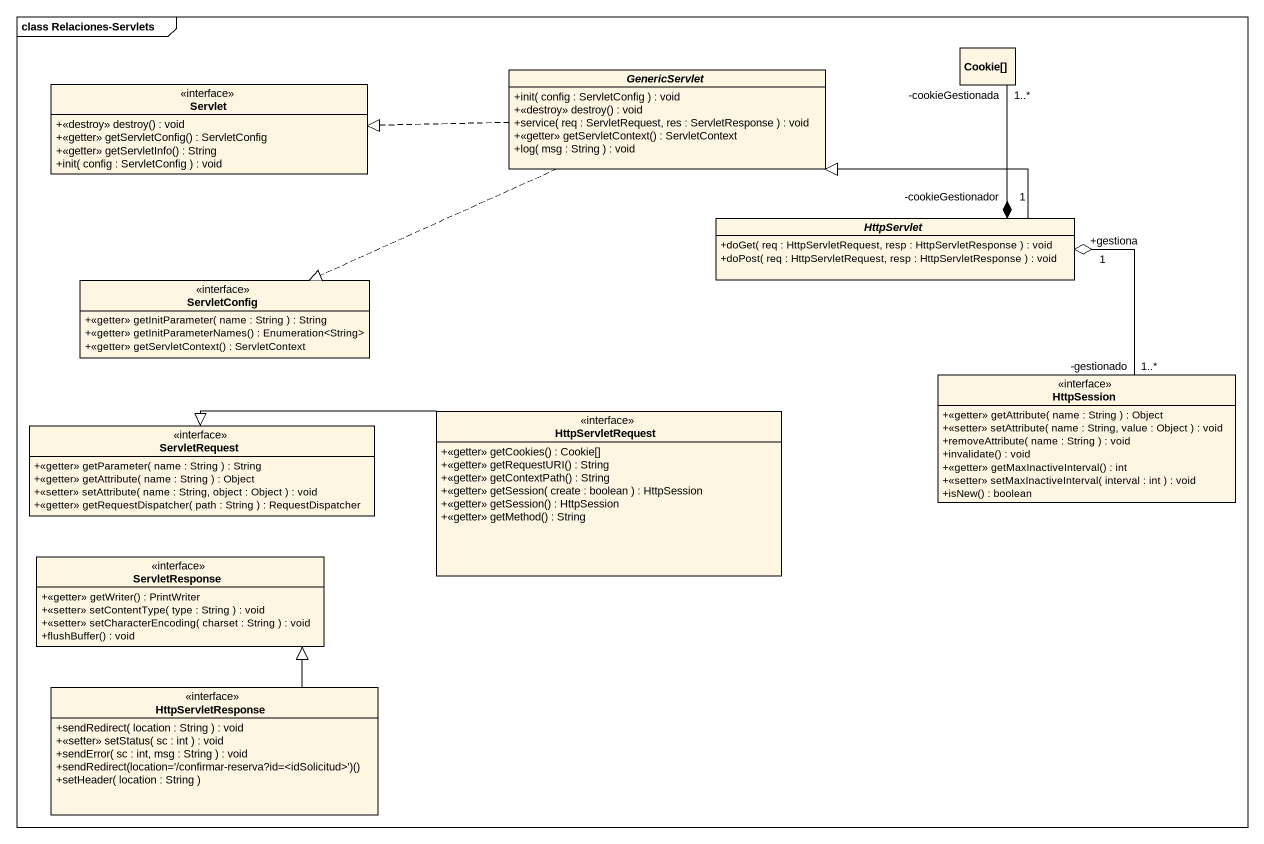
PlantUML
@startuml
mainframe class Relaciones-Servlets
hide circle
hide empty members
skinparam classAttributeIconSize 0
abstract class GenericServlet {
  +init( config : ServletConfig ) : void
  +<<destroy>> destroy() : void
  +service( req : ServletRequest, res : ServletResponse ) : void
  +<<getter>> getServletContext() : ServletContext
  +log( msg : String ) : void
}
class "Cookie[]" as Cookie
interface Servlet {
  +<<destroy>> destroy() : void
  +<<getter>> getServletConfig() : ServletConfig
  +<<getter>> getServletInfo() : String
  +init( config : ServletConfig ) : void
}
abstract class HttpServlet {
  +doGet( req : HttpServletRequest, resp : HttpServletResponse ) : void
  +doPost( req : HttpServletRequest, resp : HttpServletResponse ) : void
}
interface ServletConfig {
  +<<getter>> getInitParameter( name : String ) : String
  +<<getter>> getInitParameterNames() : Enumeration<String>
  +<<getter>> getServletContext() : ServletContext
}
interface HttpSession {
  +<<getter>> getAttribute( name : String ) : Object
  +<<setter>> setAttribute( name : String, value : Object ) : void
  +removeAttribute( name : String ) : void
  +invalidate() : void
  +<<getter>> getMaxInactiveInterval() : int
  +<<setter>> setMaxInactiveInterval( interval : int ) : void
  +isNew() : boolean
}
interface ServletRequest {
  +<<getter>> getParameter( name : String ) : String
  +<<getter>> getAttribute( name : String ) : Object
  +<<setter>> setAttribute( name : String, object : Object ) : void
  +<<getter>> getRequestDispatcher( path : String ) : RequestDispatcher
}
interface HttpServletRequest {
  +<<getter>> getCookies() : Cookie[]
  +<<getter>> getRequestURI() : String
  +<<getter>> getContextPath() : String
  +<<getter>> getSession( create : boolean ) : HttpSession
  +<<getter>> getSession() : HttpSession
  +<<getter>> getMethod() : String
}
interface ServletResponse {
  +<<getter>> getWriter() : PrintWriter
  +<<setter>> setContentType( type : String ) : void
  +<<setter>> setCharacterEncoding( charset : String ) : void
  +flushBuffer() : void
}
interface HttpServletResponse {
  +sendRedirect( location : String ) : void
  +<<setter>> setStatus( sc : int ) : void
  +sendError( sc : int, msg : String ) : void
  +sendRedirect(location='/confirmar-reserva?id=<idSolicitud>')()
  +setHeader( location : String )
}
GenericServlet .left.|> Servlet
GenericServlet .left.|> ServletConfig
HttpServlet -left-|> GenericServlet
HttpServlet "-cookieGestionador\n1" *-up- "-cookieGestionada\n1..*" Cookie
HttpServlet "+gestiona\n1" o-- "-gestionado\n1..*" HttpSession
HttpServletRequest -left-|> ServletRequest
HttpServletResponse -up-|> ServletResponse
@enduml
